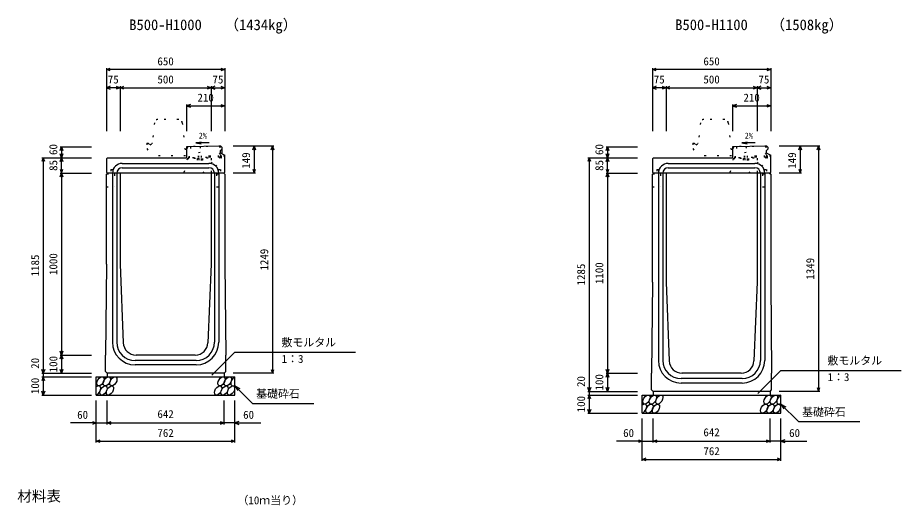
# Model space of a CAD drawing. Units: millimetres, scale not verified. Extents: x 4220 to 29420, y 5940 to 17820.
# Drawn here: x 18707 to 23562, y 9085 to 11767 of the extents above; entities that cross this region are included whole.
import ezdxf
from ezdxf.enums import TextEntityAlignment as Align

# ---------------------------------------------------------------- set-up
doc = ezdxf.new("R2010")
doc.units = ezdxf.units.MM
doc.header["$LTSCALE"] = 40
doc.linetypes.add('DOTTED', pattern=[1.75, 0.25, -1.5])
for name, color, linetype, lineweight in [('DIM', 7, 'Continuous', 25), ('HATCH', 6, 'Continuous', 25), ('OUTLINE', 3, 'Continuous', 25), ('OUTLINE2', 4, 'Continuous', 25), ('TXT', 7, 'Continuous', 25)]:
    doc.layers.add(name, color=color, linetype=linetype, lineweight=lineweight)
doc.styles.add('ＭＳ ゴシック', font='')
doc.styles.get('ＭＳ ゴシック').set_extended_font_data('MS Gothic')

msp = doc.modelspace()

# ---------------------------------------------------------------- linework, layer by layer
at = {"layer": 'DIM'}
for p, q in [((19195, 11481.46), (19216.14, 11489.16)), ((19195, 11488.96), (19195, 11141.46)), ((19845, 11481.46), (19195, 11481.46)), ((19216.14, 11473.77), (19195, 11481.46)), ((19823.86, 11489.16), (19845, 11481.46)), ((19845, 11481.46), (19823.86, 11473.77)), ((19845, 11488.96), (19845, 11141.46)), ((22195, 11481.46), (22216.14, 11489.16)), ((22195, 11488.96), (22195, 11141.46)), ((22845, 11481.46), (22195, 11481.46)), ((22216.14, 11473.77), (22195, 11481.46)), ((22823.86, 11489.16), (22845, 11481.46)), ((22845, 11481.46), (22823.86, 11473.77)), ((22845, 11488.96), (22845, 11141.46)), ((19216.14, 11389.16), (19195, 11381.46)), ((19270, 11381.46), (19195, 11381.46)), ((19195, 11381.46), (19216.14, 11373.77)), ((19248.86, 11389.16), (19270, 11381.46)), ((19270, 11381.46), (19248.86, 11373.77)), ((19270, 11381.46), (19291.14, 11389.16)), ((19270, 11388.96), (19270, 11141.46)), ((19270, 11381.46), (19770, 11381.46)), ((19291.14, 11373.77), (19270, 11381.46)), ((19748.86, 11389.16), (19770, 11381.46)), ((19770, 11381.46), (19748.86, 11373.77)), ((19791.14, 11389.16), (19770, 11381.46)), ((19770, 11388.96), (19770, 11141.46)), ((19770, 11381.46), (19845, 11381.46)), ((19770, 11381.46), (19791.14, 11373.77)), ((19823.86, 11389.16), (19845, 11381.46)), ((19845, 11381.46), (19823.86, 11373.77)), ((22216.14, 11389.16), (22195, 11381.46)), ((22270, 11381.46), (22195, 11381.46)), ((22195, 11381.46), (22216.14, 11373.77)), ((22248.86, 11389.16), (22270, 11381.46)), ((22270, 11381.46), (22248.86, 11373.77)), ((22270, 11381.46), (22291.14, 11389.16)), ((22270, 11388.96), (22270, 11141.46)), ((22270, 11381.46), (22770, 11381.46)), ((22291.14, 11373.77), (22270, 11381.46)), ((22748.86, 11389.16), (22770, 11381.46)), ((22770, 11381.46), (22748.86, 11373.77)), ((22791.14, 11389.16), (22770, 11381.46)), ((22770, 11388.96), (22770, 11141.46)), ((22770, 11381.46), (22845, 11381.46)), ((22770, 11381.46), (22791.14, 11373.77)), ((22823.86, 11389.16), (22845, 11381.46)), ((22845, 11381.46), (22823.86, 11373.77)), ((19656.14, 11289.16), (19635, 11281.46)), ((19635, 11288.96), (19635, 11141.46)), ((19635, 11281.46), (19845, 11281.46)), ((19635, 11281.46), (19656.14, 11273.77)), ((19823.86, 11289.16), (19845, 11281.46)), ((19845, 11281.46), (19823.86, 11273.77)), ((22656.14, 11289.16), (22635, 11281.46)), ((22635, 11288.96), (22635, 11141.46)), ((22635, 11281.46), (22845, 11281.46)), ((22635, 11281.46), (22656.14, 11273.77)), ((22823.86, 11289.16), (22845, 11281.46)), ((22845, 11281.46), (22823.86, 11273.77)), ((18940.3, 11035.32), (18948, 11056.46)), ((18940.5, 11056.46), (19113, 11056.46)), ((18948, 11056.46), (18948, 10996.46)), ((18948, 11056.46), (18955.7, 11035.32)), ((20114.5, 11060.46), (19892, 11060.46)), ((19999.3, 11039.32), (20007, 11060.46)), ((20007, 11060.46), (20007, 10911.46)), ((20007, 11060.46), (20014.7, 11039.32)), ((20099.3, 11039.32), (20107, 11060.46)), ((20107, 11060.46), (20107, 9811.46)), ((20107, 11060.46), (20114.7, 11039.32)), ((21940.3, 11035.32), (21948, 11056.46)), ((21940.5, 11056.46), (22113, 11056.46)), ((21948, 11056.46), (21948, 10996.46)), ((21948, 11056.46), (21955.7, 11035.32)), ((23114.5, 11060.46), (22892, 11060.46)), ((22999.3, 11039.32), (23007, 11060.46)), ((23007, 11060.46), (23007, 10911.46)), ((23007, 11060.46), (23014.7, 11039.32)), ((23099.3, 11039.32), (23107, 11060.46)), ((23107, 11060.46), (23107, 9711.46)), ((23107, 11060.46), (23114.7, 11039.32)), ((18848, 10996.46), (18840.3, 10975.32)), ((18840.5, 10996.46), (19113, 10996.46)), ((18848, 10996.46), (18848, 9811.46)), ((18855.7, 10975.32), (18848, 10996.46)), ((18948, 10996.46), (18940.3, 11017.61)), ((18940.3, 10975.32), (18948, 10996.46)), ((18955.7, 11017.61), (18948, 10996.46)), ((18948, 10911.46), (18948, 10996.46)), ((18948, 10996.46), (18955.7, 10975.32)), ((21848, 10996.46), (21840.3, 10975.32)), ((21840.5, 10996.46), (22113, 10996.46)), ((21848, 10996.46), (21848, 9711.46)), ((21855.7, 10975.32), (21848, 10996.46)), ((21948, 10996.46), (21940.3, 11017.61)), ((21940.3, 10975.32), (21948, 10996.46)), ((21955.7, 11017.61), (21948, 10996.46)), ((21948, 10911.46), (21948, 10996.46)), ((21948, 10996.46), (21955.7, 10975.32)), ((18940.3, 10932.61), (18948, 10911.46)), ((18948, 10911.46), (18955.7, 10932.61)), ((19999.3, 10932.61), (20007, 10911.46)), ((20007, 10911.46), (20014.7, 10932.61)), ((21940.3, 10932.61), (21948, 10911.46)), ((21948, 10911.46), (21955.7, 10932.61)), ((22999.3, 10932.61), (23007, 10911.46)), ((23007, 10911.46), (23014.7, 10932.61)), ((18940.3, 10890.32), (18948, 10911.46)), ((18940.5, 10911.46), (19113, 10911.46)), ((18948, 10911.46), (18948, 9911.46)), ((18948, 10911.46), (18955.7, 10890.32)), ((20014.5, 10911.46), (19892, 10911.46)), ((21940.3, 10890.32), (21948, 10911.46)), ((21940.5, 10911.46), (22113, 10911.46)), ((21948, 10911.46), (21948, 9811.46)), ((21948, 10911.46), (21955.7, 10890.32)), ((23014.5, 10911.46), (22892, 10911.46)), ((18948, 9911.46), (18940.3, 9932.61)), ((18940.3, 9890.32), (18948, 9911.46)), ((18940.5, 9911.46), (19113, 9911.46)), ((18955.7, 9932.61), (18948, 9911.46)), ((18948, 9911.46), (18948, 9811.46)), ((18948, 9911.46), (18955.7, 9890.32)), ((19774.77, 9800.65), (19901, 9926.89)), ((19901, 9926.89), (20562.46, 9926.89)), ((18848, 9811.46), (18840.3, 9832.61)), ((18840.5, 9811.46), (19113, 9811.46)), ((18855.7, 9832.61), (18848, 9811.46)), ((18848, 9811.46), (18848, 9791.46)), ((18948, 9811.46), (18940.3, 9832.61)), ((18955.7, 9832.61), (18948, 9811.46)), ((20114.5, 9811.46), (19892, 9811.46)), ((20099.3, 9832.61), (20107, 9811.46)), ((20107, 9811.46), (20114.7, 9832.61)), ((21948, 9811.46), (21940.3, 9832.61)), ((21940.3, 9790.32), (21948, 9811.46)), ((21940.5, 9811.46), (22113, 9811.46)), ((21955.7, 9832.61), (21948, 9811.46)), ((21948, 9811.46), (21948, 9711.46)), ((21948, 9811.46), (21955.7, 9790.32)), ((22774.77, 9700.65), (22901, 9826.89)), ((22901, 9826.89), (23562.46, 9826.89)), ((18848, 9791.46), (18840.3, 9770.32)), ((18840.5, 9791.46), (19113, 9791.46)), ((18848, 9791.46), (18848, 9691.46)), ((18855.7, 9770.32), (18848, 9791.46)), ((18848, 9691.46), (18840.3, 9712.61)), ((18855.7, 9712.61), (18848, 9691.46)), ((19901, 9741.46), (19996.76, 9645.71)), ((19901, 9741.46), (19926.98, 9726.46)), ((19901, 9741.46), (19916, 9715.48)), ((21848, 9711.46), (21840.3, 9732.61)), ((21840.5, 9711.46), (22113, 9711.46)), ((21855.7, 9732.61), (21848, 9711.46)), ((21848, 9711.46), (21848, 9691.46)), ((21948, 9711.46), (21940.3, 9732.61)), ((21955.7, 9732.61), (21948, 9711.46)), ((23114.5, 9711.46), (22892, 9711.46)), ((23099.3, 9732.61), (23107, 9711.46)), ((23107, 9711.46), (23114.7, 9732.61)), ((18840.5, 9691.46), (19113, 9691.46)), ((21848, 9691.46), (21840.3, 9670.32)), ((21840.5, 9691.46), (22113, 9691.46)), ((21848, 9691.46), (21848, 9591.46)), ((21855.7, 9670.32), (21848, 9691.46)), ((19139, 9430.1), (19139, 9661.46)), ((19199, 9530.1), (19199, 9661.46)), ((19841, 9530.1), (19841, 9661.46)), ((19901, 9430.1), (19901, 9661.46)), ((19996.76, 9645.71), (20334.31, 9645.71)), ((22901, 9641.46), (22996.76, 9545.71)), ((22901, 9641.46), (22926.98, 9626.46)), ((22901, 9641.46), (22916, 9615.48)), ((21848, 9591.46), (21840.3, 9612.61)), ((21840.5, 9591.46), (22113, 9591.46)), ((21855.7, 9612.61), (21848, 9591.46)), ((19139, 9537.6), (18997.21, 9537.6)), ((19117.86, 9545.29), (19139, 9537.6)), ((19139, 9537.6), (19117.86, 9529.9)), ((19139, 9537.6), (19199, 9537.6)), ((19199, 9537.6), (19220.14, 9545.29)), ((19220.14, 9529.9), (19199, 9537.6)), ((19204, 9537.6), (19846, 9537.6)), ((19819.86, 9545.29), (19841, 9537.6)), ((19841, 9537.6), (19819.86, 9529.9)), ((19901, 9537.6), (19841, 9537.6)), ((19922.14, 9545.29), (19901, 9537.6)), ((19901, 9537.6), (20042.79, 9537.6)), ((19901, 9537.6), (19922.14, 9529.9)), ((22139, 9330.1), (22139, 9561.46)), ((22199, 9430.1), (22199, 9561.46)), ((22841, 9430.1), (22841, 9561.46)), ((22901, 9330.1), (22901, 9561.46)), ((22996.76, 9545.71), (23334.31, 9545.71)), ((19139, 9437.6), (19160.14, 9445.29)), ((19139, 9437.6), (19901, 9437.6)), ((19160.14, 9429.9), (19139, 9437.6)), ((19879.86, 9445.29), (19901, 9437.6)), ((19901, 9437.6), (19879.86, 9429.9)), ((22139, 9437.6), (21997.21, 9437.6)), ((22117.86, 9445.29), (22139, 9437.6)), ((22139, 9437.6), (22117.86, 9429.9)), ((22139, 9437.6), (22199, 9437.6)), ((22199, 9437.6), (22220.14, 9445.29)), ((22220.14, 9429.9), (22199, 9437.6)), ((22204, 9437.6), (22846, 9437.6)), ((22819.86, 9445.29), (22841, 9437.6)), ((22841, 9437.6), (22819.86, 9429.9)), ((22901, 9437.6), (22841, 9437.6)), ((22922.14, 9445.29), (22901, 9437.6)), ((22901, 9437.6), (23042.79, 9437.6)), ((22901, 9437.6), (22922.14, 9429.9)), ((22139, 9337.6), (22160.14, 9345.29)), ((22139, 9337.6), (22901, 9337.6)), ((22160.14, 9329.9), (22139, 9337.6)), ((22879.86, 9345.29), (22901, 9337.6)), ((22901, 9337.6), (22879.86, 9329.9))]:
    msp.add_line(p, q, dxfattribs=at)
at = {"layer": 'HATCH', "linetype": 'DOTTED'}
for p, q in [((19646, 11056.69), (19638, 11056.52)), ((19638, 11056.52), (19639.34, 10991.53)), ((19822.46, 11060.32), (19646, 11056.69)), ((19648.35, 10991.22), (19647, 11056.71)), ((19651.25, 10995.78), (19650, 11056.77)), ((19657, 11056.91), (19658.25, 10995.92)), ((19700.28, 11025.8), (19716.27, 11026.13)), ((19700.87, 10996.8), (19700.28, 11025.8)), ((19703.24, 10996.85), (19701.99, 11057.84)), ((19708.98, 11057.98), (19710.24, 10997)), ((19716.87, 10997.13), (19716.27, 11026.13)), ((19759.23, 10998.01), (19757.97, 11058.99)), ((19766.23, 10998.15), (19764.97, 11059.14)), ((19811.22, 10999.08), (19809.96, 11060.07)), ((19816.96, 11060.21), (19818.22, 10999.22)), ((19821.46, 11060.3), (19825.96, 11060.4)), ((19822.63, 11003.81), (19821.46, 11060.3)), ((19827.25, 10997.91), (19825.96, 11060.4)), ((22646, 11056.69), (22638, 11056.52)), ((22638, 11056.52), (22639.34, 10991.53)), ((22822.46, 11060.32), (22646, 11056.69)), ((22648.35, 10991.22), (22647, 11056.71)), ((22651.25, 10995.78), (22650, 11056.77)), ((22657, 11056.91), (22658.25, 10995.92)), ((22700.28, 11025.8), (22716.27, 11026.13)), ((22700.87, 10996.8), (22700.28, 11025.8)), ((22703.24, 10996.85), (22701.99, 11057.84)), ((22708.98, 11057.98), (22710.24, 10997)), ((22716.87, 10997.13), (22716.27, 11026.13)), ((22759.23, 10998.01), (22757.97, 11058.99)), ((22766.23, 10998.15), (22764.97, 11059.14)), ((22811.22, 10999.08), (22809.96, 11060.07)), ((22816.96, 11060.21), (22818.22, 10999.22)), ((22821.46, 11060.3), (22825.96, 11060.4)), ((22822.63, 11003.81), (22821.46, 11060.3)), ((22827.25, 10997.91), (22825.96, 11060.4)), ((19639.34, 10991.53), (19648.34, 10991.72)), ((19818.22, 10999.22), (19648.26, 10995.72)), ((19824.31, 10994.85), (19648.35, 10991.22)), ((19695.11, 10992.18), (19722.82, 10992.76)), ((19695.32, 10982.19), (19695.11, 10992.18)), ((19723.03, 10982.76), (19695.32, 10982.19)), ((19702.04, 10992.33), (19702.24, 10982.33)), ((19715.89, 10992.61), (19716.1, 10982.61)), ((19722.82, 10992.76), (19723.03, 10982.76)), ((22639.34, 10991.53), (22648.34, 10991.72)), ((22818.22, 10999.22), (22648.26, 10995.72)), ((22824.31, 10994.85), (22648.35, 10991.22)), ((22695.11, 10992.18), (22722.82, 10992.76)), ((22695.32, 10982.19), (22695.11, 10992.18)), ((22723.03, 10982.76), (22695.32, 10982.19)), ((22702.04, 10992.33), (22702.24, 10982.33)), ((22715.89, 10992.61), (22716.1, 10982.61)), ((22722.82, 10992.76), (22723.03, 10982.76))]:
    msp.add_line(p, q, dxfattribs=at)
for centre, radius in [((19818.13, 11003.72), 4.5), ((19824.25, 10997.85), 3), ((22818.13, 11003.72), 4.5), ((22824.25, 10997.85), 3)]:
    msp.add_arc(centre, radius, 271.18119, 1.18119, dxfattribs=at)
at = {"layer": 'HATCH'}
for centre in [(19161.89, 9766.46), (19197.37, 9766.46), (19232.84, 9766.46), (19827.05, 9766.46), (19862.52, 9766.46), (19178.77, 9716.46), (19214.25, 9716.46), (19808.45, 9716.46), (19843.93, 9716.46), (19879.41, 9716.46), (22161.89, 9666.46), (22197.37, 9666.46), (22232.84, 9666.46), (22827.05, 9666.46), (22862.52, 9666.46), (22178.77, 9616.46), (22214.25, 9616.46), (22808.45, 9616.46), (22843.93, 9616.46), (22879.41, 9616.46)]:
    msp.add_ellipse(centre, major_axis=(14.54, 23.54), ratio=0.5792, dxfattribs=at)
for centre, start_param, end_param in [((19898, 9766.46), 0.6666252, 4.1103269), ((19143.3, 9716.46), 3.7419964, 7.318141), ((22898, 9666.46), 0.6666252, 4.1103269), ((22143.3, 9616.46), 3.7419964, 7.318141)]:
    msp.add_ellipse(centre, major_axis=(14.54, 23.54), ratio=0.5792, start_param=start_param, end_param=end_param, dxfattribs=at)
at = {"layer": 'OUTLINE', "linetype": 'DOTTED'}
for p, q in [((19458.19, 11188.41), (19447, 11076.46)), ((19591.9, 11206.46), (19478.1, 11206.46)), ((19611.8, 11188.45), (19630, 11006.46)), ((22458.19, 11188.41), (22447, 11076.46)), ((22591.9, 11206.46), (22478.1, 11206.46)), ((22611.8, 11188.45), (22630, 11006.46)), ((19417, 11076.46), (19417, 11046.46)), ((19417, 11076.46), (19425, 11076.46)), ((19425, 11076.46), (19435, 11066.46)), ((19435, 11066.46), (19445, 11076.46)), ((19445, 11076.46), (19447, 11076.46)), ((22417, 11076.46), (22417, 11046.46)), ((22417, 11076.46), (22425, 11076.46)), ((22425, 11076.46), (22435, 11066.46)), ((22435, 11066.46), (22445, 11076.46)), ((22445, 11076.46), (22447, 11076.46)), ((19417, 11046.46), (19440, 11006.46)), ((22417, 11046.46), (22440, 11006.46)), ((19630, 11006.46), (19440, 11006.46)), ((22630, 11006.46), (22440, 11006.46))]:
    msp.add_line(p, q, dxfattribs=at)
at = {"layer": 'OUTLINE'}
for p, q in [((19823, 11060.34), (19635, 11056.46)), ((19635, 11056.46), (19635, 10996.46)), ((19820, 11033.46), (19829, 11043.46)), ((19820, 11033.46), (19820, 11023.46)), ((19820, 11023.46), (19845, 11010.46)), ((19823, 11060.34), (19829, 11054.46)), ((19829, 11054.46), (19829, 11043.46)), ((22823, 11060.34), (22635, 11056.46)), ((22635, 11056.46), (22635, 10996.46)), ((22820, 11033.46), (22829, 11043.46)), ((22820, 11033.46), (22820, 11023.46)), ((22820, 11023.46), (22845, 11010.46)), ((22823, 11060.34), (22829, 11054.46)), ((22829, 11054.46), (22829, 11043.46)), ((19195, 10990.46), (19201, 10996.46)), ((19195, 10990.46), (19195, 10917.46)), ((19201, 10996.46), (19635, 10996.46)), ((19845, 10917.46), (19845, 11010.46)), ((22195, 10990.46), (22201, 10996.46)), ((22195, 10990.46), (22195, 10917.46)), ((22201, 10996.46), (22635, 10996.46)), ((22845, 10917.46), (22845, 11010.46)), ((19195, 10917.46), (19201, 10911.46)), ((19195, 10905.46), (19201, 10911.46)), ((19195, 10411.46), (19195, 10905.46)), ((19839, 10911.46), (19201, 10911.46)), ((19270, 10911.46), (19270, 10411.46)), ((19770, 10911.46), (19770, 10411.46)), ((19839, 10911.46), (19845, 10917.46)), ((19839, 10911.46), (19845, 10905.46)), ((19845, 10905.46), (19845, 10411.46)), ((22195, 10917.46), (22201, 10911.46)), ((22195, 10905.46), (22201, 10911.46)), ((22195, 10311.46), (22195, 10905.46)), ((22839, 10911.46), (22201, 10911.46)), ((22270, 10911.46), (22270, 10311.46)), ((22770, 10911.46), (22770, 10311.46)), ((22839, 10911.46), (22845, 10917.46)), ((22839, 10911.46), (22845, 10905.46)), ((22845, 10905.46), (22845, 10311.46)), ((19195, 10411.46), (19190, 9911.46)), ((19270, 10411.46), (19287.31, 9978.67)), ((19770, 10411.46), (19752.69, 9978.67)), ((19845, 10411.46), (19850, 9911.46)), ((22195, 10311.46), (22190, 9811.46)), ((22270, 10311.46), (22287.31, 9878.67)), ((22770, 10311.46), (22752.69, 9878.67)), ((22845, 10311.46), (22850, 9811.46)), ((19190, 9820.46), (19190, 9911.46)), ((19682.74, 9911.46), (19357.26, 9911.46)), ((19850, 9820.46), (19850, 9911.46)), ((19190, 9820.46), (19199, 9811.46)), ((19841, 9811.46), (19199, 9811.46)), ((19199, 9811.46), (19199, 9791.46)), ((19841, 9811.46), (19850, 9820.46)), ((19841, 9811.46), (19841, 9791.46)), ((22190, 9720.46), (22190, 9811.46)), ((22682.74, 9811.46), (22357.26, 9811.46)), ((22850, 9720.46), (22850, 9811.46)), ((19139, 9791.46), (19901, 9791.46)), ((19139, 9691.46), (19139, 9791.46)), ((19901, 9691.46), (19901, 9791.46)), ((22190, 9720.46), (22199, 9711.46)), ((22841, 9711.46), (22199, 9711.46)), ((22199, 9711.46), (22199, 9691.46)), ((22841, 9711.46), (22850, 9720.46)), ((22841, 9711.46), (22841, 9691.46)), ((19139, 9691.46), (19901, 9691.46)), ((22139, 9691.46), (22901, 9691.46)), ((22139, 9591.46), (22139, 9691.46)), ((22901, 9591.46), (22901, 9691.46)), ((22139, 9591.46), (22901, 9591.46))]:
    msp.add_line(p, q, dxfattribs=at)
at = {"layer": 'OUTLINE', "linetype": 'DOTTED'}
for centre, start, end in [((19478.1, 11186.46), 90, 174.40835), ((19591.9, 11186.46), 4.08463, 90), ((22478.1, 11186.46), 90, 174.40835), ((22591.9, 11186.46), 4.08463, 90)]:
    msp.add_arc(centre, 20, start, end, dxfattribs=at)
at = {"layer": 'OUTLINE'}
for centre, start, end in [((19357.26, 9981.46), 182.29061, 270.36797), ((19682.74, 9981.46), 270, 357.70939), ((22357.26, 9881.46), 182.29061, 270.36797), ((22682.74, 9881.46), 270, 357.70939)]:
    msp.add_arc(centre, 70, start, end, dxfattribs=at)
at = {"layer": 'OUTLINE2', "linetype": 'DOTTED'}
for p, q in [((19722.91, 10911.46), (19821.46, 11022.7)), ((22722.91, 10911.46), (22821.46, 11022.7)), ((19639.33, 10992.04), (19620, 10911.46)), ((19843.39, 11011.3), (19765.93, 10911.46)), ((19770, 10993.73), (19770, 10911.46)), ((22639.33, 10992.04), (22620, 10911.46)), ((22843.39, 11011.3), (22765.93, 10911.46)), ((22770, 10993.73), (22770, 10911.46)), ((19218.5, 10931.96), (19230.5, 10931.96)), ((19218.5, 10931.96), (19218.5, 10906.96)), ((19230.5, 10931.96), (19230.5, 10906.96)), ((19809.5, 10931.96), (19821.5, 10931.96)), ((19809.5, 10931.96), (19809.5, 10906.96)), ((19821.5, 10931.96), (19821.5, 10906.96)), ((22218.5, 10931.96), (22230.5, 10931.96)), ((22218.5, 10931.96), (22218.5, 10906.96)), ((22230.5, 10931.96), (22230.5, 10906.96)), ((22809.5, 10931.96), (22821.5, 10931.96)), ((22809.5, 10931.96), (22809.5, 10906.96)), ((22821.5, 10931.96), (22821.5, 10906.96)), ((19196.5, 10906.96), (19240, 10906.96)), ((19240, 10906.96), (19240, 10836.46)), ((19799.45, 10906.96), (19843.5, 10906.96)), ((19799.45, 10906.96), (19799.45, 10836.46)), ((22196.5, 10906.96), (22240, 10906.96)), ((22240, 10906.96), (22240, 10836.46)), ((22799.45, 10906.96), (22843.5, 10906.96)), ((22799.45, 10906.96), (22799.45, 10836.46)), ((19195, 10836.46), (19240, 10836.46)), ((19799.45, 10836.46), (19844.45, 10836.46)), ((22195, 10836.46), (22240, 10836.46)), ((22799.45, 10836.46), (22844.45, 10836.46))]:
    msp.add_line(p, q, dxfattribs=at)
at = {"layer": 'OUTLINE2'}
for p, q in [((19828.81, 11043.26), (19829.32, 11018.62)), ((19282, 10965.46), (19758, 10965.46)), ((19282, 10941.46), (19758, 10941.46)), ((22282, 10965.46), (22758, 10965.46)), ((22282, 10941.46), (22758, 10941.46)), ((19228, 10911.46), (19228, 9981.46)), ((19252, 10911.46), (19252, 9981.46)), ((19788, 10911.46), (19788, 9981.46)), ((19812, 10911.46), (19812, 9981.46)), ((22228, 10911.46), (22228, 9881.46)), ((22252, 10911.46), (22252, 9881.46)), ((22788, 10911.46), (22788, 9881.46)), ((22812, 10911.46), (22812, 9881.46)), ((19688, 9881.46), (19352, 9881.46)), ((19688, 9857.46), (19352, 9857.46)), ((22688, 9781.46), (22352, 9781.46)), ((22688, 9757.46), (22352, 9757.46))]:
    msp.add_line(p, q, dxfattribs=at)
for centre, radius, start, end in [((19282, 10911.46), 54, 90, 180), ((19282, 10911.46), 30, 90, 180), ((19758, 10911.46), 54, 0, 90), ((19758, 10911.46), 30, 0, 90), ((22282, 10911.46), 54, 90, 180), ((22282, 10911.46), 30, 90, 180), ((22758, 10911.46), 54, 0, 90), ((22758, 10911.46), 30, 0, 90), ((19352, 9981.46), 124, 180, 270), ((19352, 9981.46), 100, 180, 270), ((19688, 9981.46), 100, 270, 0), ((19688, 9981.46), 124, 270, 0), ((22352, 9881.46), 124, 180, 270), ((22352, 9881.46), 100, 180, 270), ((22688, 9881.46), 100, 270, 0), ((22688, 9881.46), 124, 270, 0)]:
    msp.add_arc(centre, radius, start, end, dxfattribs=at)
at = {"layer": 'TXT'}
for p, q in [((19685.75, 11077.51), (19715.19, 11083.33)), ((19758.49, 11079.01), (19685.75, 11077.51)), ((19685.75, 11077.51), (19715.4, 11072.91)), ((22685.75, 11077.51), (22715.19, 11083.33)), ((22758.49, 11079.01), (22685.75, 11077.51)), ((22685.75, 11077.51), (22715.4, 11072.91))]:
    msp.add_line(p, q, dxfattribs=at)

# ---------------------------------------------------------------- texts
at = {"layer": 'DIM', "style": 'ＭＳ ゴシック'}
for s, p in [('650', (19475, 11491.46)), ('650', (22475, 11491.46)), ('75', (19202.5, 11391.46)), ('500', (19475, 11391.46)), ('75', (19777.5, 11391.46)), ('75', (22202.5, 11391.46)), ('500', (22475, 11391.46)), ('75', (22777.5, 11391.46)), ('210', (19695, 11291.46)), ('210', (22695, 11291.46)), ('敷モルタル', (20156.6, 9945.62)), ('1：3', (20157.6, 9854.93)), ('敷モルタル', (23156.6, 9845.62)), ('1：3', (23157.6, 9754.93)), ('基礎砕石', (20017.32, 9662.88)), ('基礎砕石', (23017.32, 9562.88)), ('60', (19034, 9547.6)), ('642', (19475, 9551.46)), ('60', (19946, 9547.6)), ('762', (19475, 9447.6)), ('60', (22034, 9447.6)), ('642', (22475, 9451.46)), ('60', (22946, 9447.6)), ('762', (22475, 9347.6))]:
    msp.add_text(s, height=43.99, dxfattribs=at).set_placement(p, align=Align.BOTTOM_LEFT)
for s, p in [('60', (18938, 11011.46)), ('149', (19997, 10935.96)), ('60', (21938, 11011.46)), ('149', (22997, 10935.96)), ('85', (18938, 10923.96)), ('85', (21938, 10923.96)), ('1249', (20097, 10375.96)), ('1185', (18838, 10343.96)), ('1000', (18938, 10351.46)), ('1349', (23097, 10325.96)), ('1285', (21838, 10293.96)), ('1100', (21938, 10301.46)), ('20', (18838, 9835.78)), ('100', (18938, 9816.46)), ('100', (18838, 9696.46)), ('20', (21838, 9735.78)), ('100', (21938, 9716.46)), ('100', (21838, 9596.46))]:
    msp.add_text(s, height=43.99, rotation=90, dxfattribs=at).set_placement(p, align=Align.BOTTOM_LEFT)
at = {"layer": 'TXT', "style": 'ＭＳ ゴシック'}
for s, height, p in [('B500-H1000', 58.65, (19320, 11680.44)), ('（1434kg）', 58.65, (19843.7, 11680.44)), ('B500-H1100', 58.65, (22320, 11680.44)), ('（1508kg）', 58.65, (22843.7, 11680.44)), ('2%', 32.99, (19702.05, 11091.09)), ('2%', 32.99, (22702.05, 11091.09)), ('材料表', 58.65, (18705, 9088.36)), ('（10ｍ当り）', 43.99, (19915, 9077.36))]:
    msp.add_text(s, height=height, dxfattribs=at).set_placement(p, align=Align.BOTTOM_LEFT)

doc.saveas('drawing.dxf')
